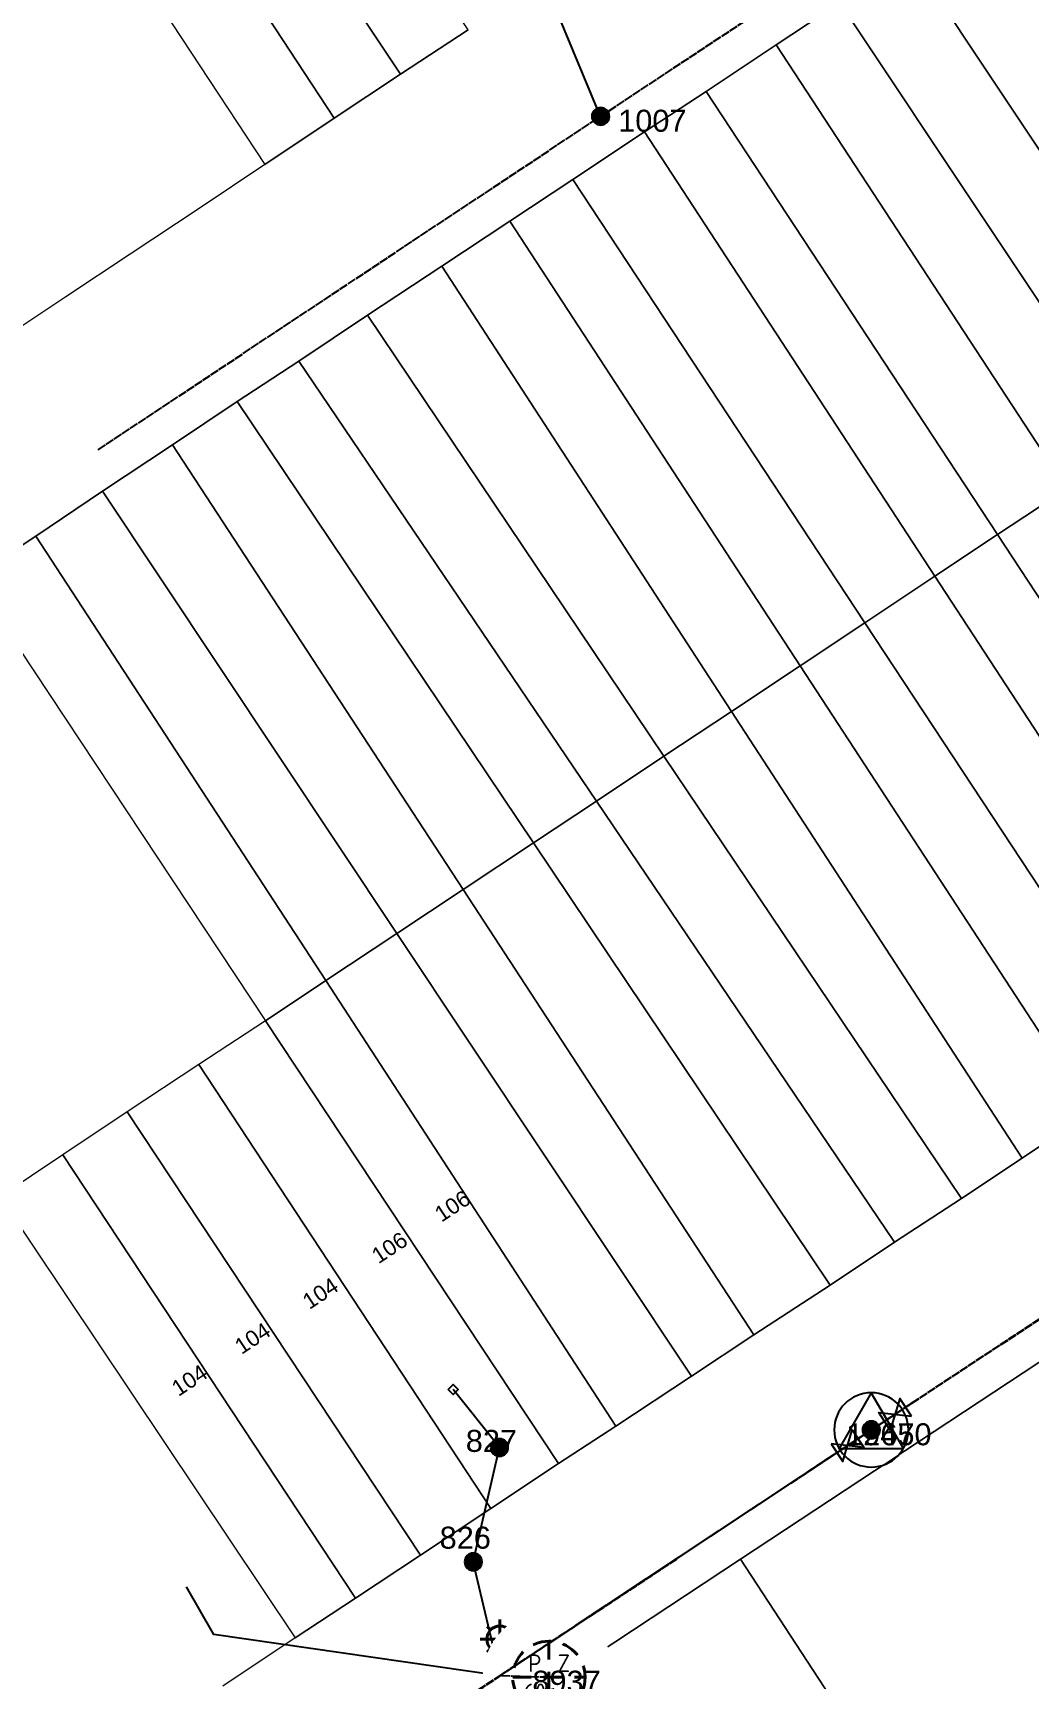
# Model space of a CAD drawing. Header units: metres. Extents: x 301970 to 303550, y 6271876 to 6273079.
# Drawn here: x 302171.3 to 302284.5, y 6272647.6 to 6272834.7 of the extents above; entities that cross this region are included whole.
import ezdxf
from ezdxf.enums import TextEntityAlignment as Align

# ---------------------------------------------------------------- set-up
doc = ezdxf.new("R2010")
doc.units = ezdxf.units.M
doc.linetypes.add('Cable Exist OH', pattern=[1, 1, 0])
doc.linetypes.add('Dash', pattern=[5, 3, -2])
doc.layers.add('Cadastre Land Parcels_SP_EXT', color=7, linetype='Continuous', lineweight=5, transparency=0.7)
doc.layers.add('Cadastre Roads_SP_EXT', color=7, linetype='Continuous', lineweight=5, transparency=0.7)
for name, color, linetype in [('Equip_LV_EXT', 7, 'Continuous'), ('Equip_SL_EXT', 7, 'Continuous'), ('Equip_SP_SL_EXT', 7, 'Continuous'), ('Mains_HV_EXT', 7, 'Continuous'), ('Mains_LV_EXT', 7, 'Continuous'), ('Mains_SL_EXT', 7, 'Continuous'), ('Services_SP_EXT', 7, 'Continuous'), ('Sub_SP_TR_HV_LV_EXT', 7, 'Continuous'), ('SupportsOH_SP_TR_HV_LV_SL_EXT', 7, 'Continuous')]:
    doc.layers.add(name, color=color, linetype=linetype)
doc.styles.add('iecARIAL', font='arial.ttf', dxfattribs={"height": 2})
doc.styles.add('IESYMBOL1', font='isocp.shx')
doc.styles.add('POLE_LABEL', font='arial.ttf')
doc.styles.add('SLCP_LABEL', font='arial.ttf', dxfattribs={"height": 3.5})
doc.styles.get("Standard").update_dxf_attribs({"font": 'arial.ttf'})

# ---------------------------------------------------------------- blocks, each defined once
blk = doc.blocks.new('SUB_POLE_EXT')
blk.add_wipeout([(0, 4.22), (0.42, 4.2), (0.83, 4.14), (1.21, 4.05), (1.62, 3.9), (1.99, 3.72), (2.35, 3.51), (2.68, 3.26), (2.99, 2.99), (3.28, 2.66), (3.52, 2.34), (3.76, 1.92), (3.9, 1.62), (4.04, 1.23), (4.18, 0.63), (4.22, 0), (4.18, -0.61), (4.06, -1.15), (3.9, -1.62), (3.58, -2.24), (3.22, -2.73), (2.97, -3.01), (2.68, -3.26), (2.36, -3.5), (2, -3.72), (1.64, -3.89), (1.25, -4.03), (0.82, -4.14), (0.42, -4.2), (0, -4.22), (-0.41, -4.2), (-0.8, -4.15), (-1.21, -4.05), (-1.62, -3.9), (-1.99, -3.73), (-2.35, -3.51), (-2.68, -3.26), (-2.96, -3.02), (-3.23, -2.72), (-3.51, -2.35), (-3.71, -2.01), (-3.91, -1.6), (-4.05, -1.21), (-4.16, -0.76), (-4.22, -0.14), (-4.21, 0.39), (-4.14, 0.83), (-4.03, 1.27), (-3.9, 1.63), (-3.71, 2.02), (-3.5, 2.37), (-3.28, 2.67), (-2.99, 2.99), (-2.68, 3.27), (-2.33, 3.52), (-1.98, 3.73), (-1.63, 3.9), (-1.2, 4.05), (-0.78, 4.15), (-0.4, 4.21)])
blk.add_line((2.16, 0.48), (2.16, 0.48, 0))
blk.add_lwpolyline([(-4.22, 0, 1), (4.22, 0, 1)], format="xyb", close=True)
blk.add_lwpolyline([(2.14, 0.52), (0, 4.22), (-3.66, -2.11), (3.66, -2.11)], close=True)
for tag, height, flags, p in [('ASSET_NUM', 2.5, 8, (2, 2)), ('STREET_CODE', 0.2, 9, (1.5, 0)), ('CONSTRUCTED_VOLTAGE', 0.2, 9, (1.5, -0.2)), ('OPERATING_VOLTAGE', 0.2, 9, (1.5, -0.6)), ('OPERATED_BY', 0.2, 9, (1.5, -0.8)), ('ORIENTATION', 0.2, 9, (1.5, -1.2)), ('OWNED_BY', 0.2, 9, (1.5, -1.4)), ('SECONDARY_VOLTAGE', 0.2, 9, (1.5, -1.6)), ('STATE', 0.2, 9, (1.5, -1.8)), ('NO_PHASES', 0.2, 9, (1.5, -0.4)), ('MAINTAINED_BY', 0.2, 9, (1.5, -1)), ('SUBSTATION_TYPE', 0.2, 9, (1.5, -2)), ('STREETNAME', 0.2, 9, (1.5, -2.8)), ('SUBURB', 0.2, 9, (1.5, -3)), ('Z', 0.2, 1, (1.5, -3.4)), ('USAGE', 0.2, 9, (1.5, -2.2)), ('LEGEND', 0.2, 9, (1.5, -2.4)), ('LOCATION', 0.2, 9, (1.5, -2.6)), ('NOTES', 0.2, 9, (1.5, -3.2))]:
    blk.add_attdef(tag, text='', height=height, dxfattribs=dict(flags=flags)).set_placement(p, align=Align.MIDDLE_LEFT)
blk = doc.blocks.new('LV_OH_LINKS_DISTFUSE_EXT')
for p, q in [((0, 0), (0.96, 0)), ((3.84, 0), (4.8, 0))]:
    blk.add_line(p, q)
blk.add_lwpolyline([(3.84, -1.2), (3.84, 1.2), (0.96, -1.2), (0.96, 1.2)], close=True)
at = {"flags": 9}
for tag, p in [('ACTUAL_STATUS', (0, 0)), ('CONSTRUCTED_VOLTAGE', (0, -0.2)), ('OPERATING_VOLTAGE', (0, -0.6)), ('ORIENTATION', (0, -0.8)), ('OWNED_BY', (0, -1)), ('STATE', (0, -1.2)), ('SWITCH_TYPE', (0, -1.4)), ('NO_PHASES', (0, -0.4)), ('USAGE', (0, -1.6)), ('NOTES', (0, -1.8))]:
    blk.add_attdef(tag, text='', height=0.2, dxfattribs=at).set_placement(p, align=Align.MIDDLE_LEFT)
at = {"flags": 1}
blk.add_attdef('Z', (0, 0), '', height=0.2, dxfattribs=at)
blk = doc.blocks.new('SL_LANTERN_EXT')
at = {"lineweight": 40}
for p, q in [((-1.46, 5.68), (-1.06, 5.28)), ((0, 1.97), (0, 6.47)), ((1.46, 5.68), (1.06, 5.28)), ((-2.25, 4.22), (2.25, 4.22)), ((-1.46, 2.76), (-1.06, 3.16)), ((0, 0), (0, 2.72)), ((1.46, 2.76), (1.06, 3.16))]:
    blk.add_line(p, q, dxfattribs=at)
blk.add_circle((0, 4.22), 1.5, dxfattribs=at)
at = {"style": 'iecARIAL', "flags": 8}
blk.add_attdef('ASSET_NUM', (1.5, 1.5), '', height=2.5, dxfattribs=at)
for tag, p, height, flags in [('OPERATING_VOLTAGE', (0.98, -1.65), 0.2, 9), ('ORIENTATION', (0.98, -1.85), 0.2, 9), ('OWNED_BY', (0.98, -2.05), 0.2, 9), ('CONSTRUCTED_VOLTAGE', (0.98, -0.65), 0.2, 9), ('CONTROL_TYPE', (0.98, -0.85), 0.2, 9), ('LANTERN_PURPOSE', (0.98, -1.05), 0.2, 9), ('LANTERN_TYPE', (0.98, -1.25), 0.2, 9), ('NO_PHASES', (0.98, -1.45), 0.2, 9), ('LNUMBER', (2.18, -3.25), 2.5, 8), ('STATE', (0.98, -2.25), 0.2, 9), ('USAGE', (0.98, -2.45), 0.2, 9), ('CEXIST', (0.98, -2.65), 0.2, 9), ('CNEW', (0.98, -2.85), 0.2, 9), ('CNUMBER', (0.98, -3.05), 0.2, 9), ('CREMOVE', (0.98, -3.25), 0.2, 9), ('CREPLACE', (0.98, -3.45), 0.2, 9), ('LKINGHEIGHT', (0.98, -3.65), 0.2, 9), ('LBRACKET', (0.98, -3.85), 0.2, 9), ('LBRACKETVOCAB', (0.98, -4.05), 0.2, 9), ('LCATEGORY', (0.98, -4.25), 0.2, 9), ('LCHARGE1', (0.98, -4.45), 0.2, 9), ('LCHARGE1PERCENT', (0.98, -4.65), 0.2, 9), ('LCHARGE2', (0.98, -4.85), 0.2, 9), ('LCHARGE2PERCENT', (0.98, -5.05), 0.2, 9), ('LCHARGE3', (0.98, -5.25), 0.2, 9), ('LCHARGE3PERCENT', (0.98, -5.45), 0.2, 9), ('LEXIST', (0.98, -5.65), 0.2, 9), ('LLAMP', (0.98, -5.85), 0.2, 9), ('LLAMPVOCAB', (0.98, -6.05), 0.2, 9), ('LMAST', (0.98, -6.25), 0.2, 9), ('LMASTVOCAB', (0.98, -6.45), 0.2, 9), ('LNEW', (0.98, -6.65), 0.2, 9), ('LANTNUMBER', (0.98, -6.85), 0.2, 9), ('LOUTREACH', (0.98, -7.25), 0.2, 9), ('LOUTREACHVOCAB', (0.98, -7.45), 0.2, 9), ('LRATECODE', (0.98, -7.65), 0.2, 9), ('STREETNAME', (0.98, -9.25), 0.2, 9), ('SUBURB', (0.98, -9.45), 0.2, 1), ('LREMOVE', (0.98, -7.85), 0.2, 9), ('LREPLACE', (0.98, -8.05), 0.2, 9), ('LTYPE', (0.98, -8.25), 0.2, 9), ('LTYPEVOCAB', (0.98, -8.45), 0.2, 9), ('LEGEND', (0.98, -8.65), 0.2, 9), ('LOCATION', (0.98, -8.85), 0.2, 9), ('NOTES', (0.98, -9.05), 0.2, 9)]:
    blk.add_attdef(tag, p, '', height=height, dxfattribs=dict(flags=flags))
blk = doc.blocks.new('CCP_EXT')
at = {"flags": 9}
for tag, p in [('STATE', (0, -1.8)), ('NOTES', (0, -2))]:
    blk.add_attdef(tag, text='', height=0.2, dxfattribs=at).set_placement(p, align=Align.MIDDLE_LEFT)
blk.add_wipeout([(0, 0.57), (0.57, 0), (0, -0.57), (-0.57, 0)])
blk.add_lwpolyline([(-0.57, 0), (0, 0.57), (0.57, 0), (0, -0.57), (-0.57, 0)])
at = {"flags": 1}
blk.add_attdef('Z', (0, 0), '', height=0.2, dxfattribs=at)
at = {"flags": 9}
for tag, p in [('CCP_TYPE', (0, 0)), ('CONSTRUCTED_VOLTAGE', (0, -0.2)), ('OPERATING_VOLTAGE', (0, -0.6)), ('ORIENTATION', (0, -0.8)), ('OWNED_BY', (0, -1)), ('NO_PHASES', (0, -0.4)), ('USAGE', (0, -1.2)), ('LEGEND', (0, -1.4)), ('LIFE_SUPPORT', (0, -1.6))]:
    blk.add_attdef(tag, text='', height=0.2, dxfattribs=at).set_placement(p, align=Align.MIDDLE_LEFT)
blk = doc.blocks.new('POLE_EXT')
blk.add_hatch(color=256).paths.add_polyline_path([(-1, 0, 1), (1, 0, 1)])
blk.add_lwpolyline([(-1, 0, 1), (1, 0, 1)], format="xyb", close=True)
for tag, height, flags, p in [('pNumber', 2.5, 8, (-17.84, 2.07)), ('OWNED_BY', 0.2, 9, (1.35, -0.4)), ('SPECIAL_USE', 0.2, 9, (1.35, -0.8)), ('STATE', 0.2, 9, (1.35, -1)), ('cLV', 0.2, 9, (1.35, -1.4)), ('hDepth', 0.2, 9, (1.35, -1.6)), ('hDia', 0.2, 9, (1.35, -1.8)), ('PARENT', 0.2, 9, (1.35, -0.6)), ('USAGE', 0.2, 9, (1.35, -1.2)), ('cHV', 0.2, 9, (1.35, -2)), ('cLinedev', 0.2, 9, (1.35, -3.4)), ('pExisting', 0.2, 9, (1.35, -3.8)), ('LBRACKET', 0.2, 9, (1.35, -2.2)), ('LExisting', 0.2, 9, (1.35, -2.4)), ('LANTNUMBER', 0.2, 9, (1.35, -2.6)), ('LOther', 0.2, 9, (1.35, -2.8)), ('LRemove', 0.2, 9, (1.35, -3)), ('LEGEND', 0.2, 9, (1.35, -3.2)), ('LOCATION', 0.2, 9, (1.35, -3.6)), ('pFooting', 0.2, 9, (1.35, -4.4)), ('pNew', 0.2, 9, (1.35, -4.6)), ('pRelocate', 0.2, 9, (1.35, -5)), ('pRemove', 0.2, 9, (1.35, -5.2)), ('pReplace', 0.2, 9, (1.35, -5.4)), ('pStay', 0.2, 9, (1.35, -5.6)), ('PFNUMBER', 0.2, 9, (1.35, -4)), ('NEWPFNUMBER', 0.2, 9, (1.35, -4.2)), ('pType', 0.2, 9, (1.35, -5.8)), ('cspan', 0.2, 9, (1.35, -6)), ('STREETNAME', 0.2, 9, (1.35, -6.2)), ('SUBURB', 0.2, 9, (1.35, -6.4)), ('OPERATED_BY', 0.2, 9, (1.36, -7.01)), ('NOTES', 0.2, 9, (1.35, -6.6)), ('MAINTAINED_BY', 0.2, 9, (1.36, -6.81))]:
    blk.add_attdef(tag, text='', height=height, dxfattribs=dict(flags=flags)).set_placement(p, align=Align.MIDDLE_LEFT)
at = {"style": 'POLE_LABEL'}
for tag, height, flags, p in [('ASSET_NUM', 2.5, 8, (2, 2)), ('STRUCTURE_PLANT_NUMBER', 0.2, 9, (1.35, 0.03)), ('STREET_CODE', 0.2, 9, (1.35, -0.2))]:
    blk.add_attdef(tag, text='', height=height, dxfattribs=dict(at, flags=flags)).set_placement(p, align=Align.MIDDLE_LEFT)
at = {"flags": 1}
blk.add_attdef('Z', (1.35, -7.33), '', height=0.2, dxfattribs=at)
blk = doc.blocks.new('SLCP_ZELL_EXT')
blk.add_wipeout([(-0.24, 7.5), (-0.71, 7.47), (-1.17, 7.41), (-1.64, 7.32), (-2.09, 7.21), (-2.54, 7.06), (-2.98, 6.89), (-3.41, 6.69), (-3.82, 6.46), (-4.22, 6.21), (-4.6, 5.93), (-4.96, 5.63), (-5.31, 5.31), (-5.63, 4.96), (-5.93, 4.6), (-6.21, 4.22), (-6.46, 3.82), (-6.69, 3.41), (-6.89, 2.98), (-7.06, 2.54), (-7.21, 2.09), (-7.32, 1.64), (-7.41, 1.17), (-7.47, 0.71), (-7.5, 0.24), (-7.5, -0.24), (-7.47, -0.71), (-7.41, -1.17), (-7.32, -1.64), (-7.21, -2.09), (-7.06, -2.54), (-6.89, -2.98), (-6.69, -3.41), (-6.46, -3.82), (-6.21, -4.22), (-5.93, -4.6), (-5.63, -4.96), (-5.31, -5.31), (-4.96, -5.63), (-4.6, -5.93), (-4.22, -6.21), (-3.82, -6.46), (-3.41, -6.69), (-2.98, -6.89), (-2.54, -7.06), (-2.09, -7.21), (-1.64, -7.32), (-1.17, -7.41), (-0.71, -7.47), (-0.24, -7.5), (0.24, -7.5), (0.71, -7.47), (1.17, -7.41), (1.64, -7.32), (2.09, -7.21), (2.54, -7.06), (2.98, -6.89), (3.41, -6.69), (3.82, -6.46), (4.22, -6.21), (4.6, -5.93), (4.96, -5.63), (5.31, -5.31), (5.63, -4.96), (5.93, -4.6), (6.21, -4.22), (6.46, -3.82), (6.69, -3.41), (6.89, -2.98), (7.06, -2.54), (7.21, -2.09), (7.32, -1.64), (7.41, -1.17), (7.47, -0.71), (7.5, -0.24), (7.5, 0.24), (7.47, 0.71), (7.41, 1.17), (7.32, 1.64), (7.21, 2.09), (7.06, 2.54), (6.89, 2.98), (6.69, 3.41), (6.46, 3.82), (6.21, 4.22), (5.93, 4.6), (5.63, 4.96), (5.31, 5.31), (4.96, 5.63), (4.6, 5.93), (4.22, 6.21), (3.82, 6.46), (3.41, 6.69), (2.98, 6.89), (2.54, 7.06), (2.09, 7.21), (1.64, 7.32), (1.17, 7.41), (0.71, 7.47), (0.24, 7.5)])
at = {"linetype": 'Dash', "lineweight": 40, "ltscale": 0.7}
for p, q in [((0, 4.11), (0, -4.11)), ((-4.11, 0), (4.11, 0))]:
    blk.add_line(p, q, dxfattribs=at)
blk.add_circle((0, 0), 4.11, dxfattribs=at)
at = {"lineweight": 40, "style": 'IESYMBOL1'}
for s, p in [('P', (-1.6, 0)), ('Z', (1.7, 0)), ('60', (-1.61, -3.31))]:
    blk.add_text(s, height=2, dxfattribs=at).set_placement(p, align=Align.BOTTOM_CENTER)
at = {"style": 'SLCP_LABEL'}
for tag, height, flags, p in [('ASSET_NUM', 2.5, 8, (2, 2)), ('STREET_CODE', 0.2, 9, (0, -0.2))]:
    blk.add_attdef(tag, text='', height=height, dxfattribs=dict(at, flags=flags)).set_placement(p, align=Align.MIDDLE_LEFT)
at = {"flags": 1}
blk.add_attdef('Z', (0, 0), '', height=0.2, dxfattribs=at)
at = {"flags": 9}
for tag, p in [('CONSTRUCTED_VOLTAGE', (0, -0.4)), ('CONTROL_TYPE', (0, -0.6)), ('OPERATING_VOLTAGE', (0, -1)), ('ORIENTATION', (0, -1.2)), ('OWNED_BY', (0, -1.4)), ('NO_PHASES', (0, -0.8)), ('USAGE', (0, -1.6)), ('LOCATION', (0, -1.8)), ('STATE', (0, -2)), ('NOTES', (0, -2.2))]:
    blk.add_attdef(tag, text='', height=0.2, dxfattribs=at).set_placement(p, align=Align.MIDDLE_LEFT)

msp = doc.modelspace()

# ---------------------------------------------------------------- linework, layer by layer
at = {"layer": 'Cadastre Land Parcels_SP_EXT', "linetype": 'Continuous'}
for points in [[(302220.76, 6272835.03), (302187.01, 6272886.29), (302179.08, 6272881.02), (302213.04, 6272829.97), (302220.76, 6272835.03)], [(302213.04, 6272829.97), (302179.08, 6272881.02), (302171.87, 6272876.23), (302205.5, 6272824.99), (302213.04, 6272829.97)], [(302205.5, 6272824.99), (302171.87, 6272876.23), (302163.88, 6272870.92), (302197.65, 6272819.71), (302205.5, 6272824.99)], [(302311.67, 6272798.06), (302278.64, 6272848.47), (302271.02, 6272843.4), (302304.43, 6272793.25), (302311.67, 6272798.06)], [(302304.43, 6272793.25), (302271.02, 6272843.4), (302262.99, 6272838.1), (302296.42, 6272787.93), (302304.43, 6272793.25)], [(302296.42, 6272787.93), (302262.99, 6272838.1), (302255.76, 6272833.3), (302288.79, 6272782.87), (302296.42, 6272787.93)], [(302288.79, 6272782.87), (302255.76, 6272833.3), (302247.8, 6272828.02), (302280.92, 6272777.65), (302288.79, 6272782.87)], [(302273.8, 6272772.92), (302280.92, 6272777.65), (302247.8, 6272828.02), (302240.78, 6272823.44), (302273.8, 6272772.92)], [(302265.84, 6272767.64), (302273.8, 6272772.92), (302240.78, 6272823.44), (302232.63, 6272818.03), (302265.84, 6272767.64)], [(302258.48, 6272762.75), (302265.84, 6272767.64), (302232.63, 6272818.03), (302225.47, 6272813.29), (302258.48, 6272762.75)], [(302258.48, 6272762.75), (302225.47, 6272813.29), (302217.75, 6272808.16), (302250.68, 6272757.57), (302258.48, 6272762.75)], [(302250.68, 6272757.57), (302217.75, 6272808.16), (302209.3, 6272802.59), (302243, 6272752.48), (302250.68, 6272757.57)], [(302235.32, 6272747.38), (302243, 6272752.48), (302209.3, 6272802.59), (302201.49, 6272797.38), (302235.32, 6272747.38)], [(302235.32, 6272747.38), (302201.49, 6272797.38), (302194.5, 6272792.77), (302228.16, 6272742.63), (302235.32, 6272747.38)], [(302220.16, 6272737.31), (302228.16, 6272742.63), (302194.5, 6272792.77), (302187.13, 6272787.84), (302220.16, 6272737.31)], [(302220.16, 6272737.31), (302187.13, 6272787.84), (302179.19, 6272782.59), (302212.65, 6272732.33), (302220.16, 6272737.31)], [(302212.65, 6272732.33), (302179.19, 6272782.59), (302171.6, 6272777.48), (302204.58, 6272726.98), (302212.65, 6272732.33)], [(302321.96, 6272732.2), (302288.79, 6272782.87), (302280.92, 6272777.65), (302314.18, 6272727.06), (302321.96, 6272732.2)], [(302197.69, 6272722.38), (302204.58, 6272726.98), (302171.6, 6272777.48), (302164.36, 6272772.72), (302197.69, 6272722.38)], [(302314.18, 6272727.06), (302280.92, 6272777.65), (302273.8, 6272772.92), (302306.94, 6272722.21), (302314.18, 6272727.06)], [(302306.94, 6272722.21), (302273.8, 6272772.92), (302265.84, 6272767.64), (302299.19, 6272717.04), (302306.94, 6272722.21)], [(302299.19, 6272717.04), (302265.84, 6272767.64), (302258.48, 6272762.75), (302291.6, 6272712.04), (302299.19, 6272717.04)], [(302291.6, 6272712.04), (302258.48, 6272762.75), (302250.68, 6272757.57), (302283.73, 6272706.79), (302291.6, 6272712.04)], [(302283.73, 6272706.79), (302250.68, 6272757.57), (302243, 6272752.48), (302276.82, 6272702.2), (302283.73, 6272706.79)], [(302276.82, 6272702.2), (302243, 6272752.48), (302235.32, 6272747.38), (302269.22, 6272697.24), (302276.82, 6272702.2)], [(302269.22, 6272697.24), (302235.32, 6272747.38), (302228.16, 6272742.63), (302261.91, 6272692.37), (302269.22, 6272697.24)], [(302261.91, 6272692.37), (302228.16, 6272742.63), (302220.16, 6272737.31), (302253.22, 6272686.72), (302261.91, 6272692.37)], [(302253.22, 6272686.72), (302220.16, 6272737.31), (302212.65, 6272732.33), (302246.15, 6272682), (302253.22, 6272686.72)], [(302246.15, 6272682), (302212.65, 6272732.33), (302204.58, 6272726.98), (302237.53, 6272676.34), (302246.15, 6272682)], [(302237.53, 6272676.34), (302204.58, 6272726.98), (302197.69, 6272722.38), (302231.03, 6272672.09), (302237.53, 6272676.34)], [(302231.03, 6272672.09), (302197.69, 6272722.38), (302190.14, 6272717.42), (302223.34, 6272666.99), (302231.03, 6272672.09)], [(302223.34, 6272666.99), (302190.14, 6272717.42), (302181.99, 6272712.04), (302215.31, 6272661.69), (302223.34, 6272666.99)], [(302215.31, 6272661.69), (302181.99, 6272712.04), (302174.68, 6272707.18), (302207.93, 6272656.77), (302215.31, 6272661.69)], [(302207.93, 6272656.77), (302174.68, 6272707.18), (302167.55, 6272702.39), (302201.07, 6272652.26), (302207.93, 6272656.77)], [(302362.11, 6272492.34), (302251.7, 6272661.21), (302200.71, 6272627.55), (302311.87, 6272459.07), (302362.11, 6272492.34)]]:
    msp.add_lwpolyline(points, close=True, dxfattribs=at)
at = {"layer": 'Cadastre Roads_SP_EXT', "linetype": 'Continuous'}
for points in [[(302164.36, 6272772.72), (302171.6, 6272777.48), (302179.19, 6272782.59), (302187.13, 6272787.84), (302194.5, 6272792.77), (302201.49, 6272797.38), (302209.3, 6272802.59), (302217.75, 6272808.16), (302225.47, 6272813.29), (302232.63, 6272818.03), (302240.78, 6272823.44), (302247.8, 6272828.02), (302255.76, 6272833.3), (302262.99, 6272838.1)], [(302220.76, 6272835.03), (302213.04, 6272829.97), (302205.5, 6272824.99), (302197.65, 6272819.71), (302190.16, 6272814.72), (302182.31, 6272809.52), (302175.02, 6272804.67), (302166.8, 6272799.21)]]:
    msp.add_lwpolyline(points, dxfattribs=at)
at = {"layer": 'Mains_LV_EXT', "linetype": 'Cable Exist OH'}
for points in [[(302235.8, 6272825.19), (302291.19, 6272861.78)], [(302178.67, 6272787.29), (302235.8, 6272825.19)]]:
    msp.add_lwpolyline(points, dxfattribs=at)
at = {"layer": 'Services_SP_EXT'}
for points in [[(302235.8, 6272825.19), (302226.4, 6272847.83), (302223.32, 6272854.14)], [(302224.4, 6272647.96), (302191.85, 6272652.66), (302188.74, 6272658.09)], [(302224.4, 6272647.96), (302229.89, 6272642.95)]]:
    msp.add_lwpolyline(points, dxfattribs=at)

# ---------------------------------------------------------------- block references
at = {"layer": 'Equip_SP_SL_EXT'}
ref = msp.add_blockref('SL_LANTERN_EXT', (302224.36, 6272647.9), dxfattribs=at)
ref.add_attrib('ASSET_NUM', '9566', dxfattribs={"layer": '0', "height": 2.5, "rotation": 304.3543, "style": 'iecARIAL'}).set_placement((302225.86, 6272649.4), align=Align.BOTTOM_LEFT)
at = {"layer": 'Sub_SP_TR_HV_LV_EXT'}
ref = msp.add_blockref('SUB_POLE_EXT', (302266.57, 6272675.91), dxfattribs=at)
ref.add_attrib('ASSET_NUM', '12670', dxfattribs={"layer": '0', "height": 2.5}).set_placement((302268.57, 6272676.66), align=Align.TOP_CENTER)
at = {"layer": 'SupportsOH_SP_TR_HV_LV_SL_EXT'}
ref = msp.add_blockref('POLE_EXT', (302235.8, 6272825.19), dxfattribs=at)
ref.add_attrib('ASSET_NUM', '1007', dxfattribs={"layer": '0', "height": 2.5, "style": 'POLE_LABEL'}).set_placement((302237.8, 6272825.94), align=Align.TOP_LEFT)
ref = msp.add_blockref('POLE_EXT', (302224.3, 6272673.91), dxfattribs=at)
ref.add_attrib('ASSET_NUM', '827', dxfattribs={"layer": '0', "height": 2.5, "style": 'POLE_LABEL'}).set_placement((302226.3, 6272674.66), align=Align.MIDDLE_RIGHT)
ref = msp.add_blockref('POLE_EXT', (302221.33, 6272660.91), dxfattribs=at)
ref.add_attrib('ASSET_NUM', '826', dxfattribs={"layer": '0', "height": 2.5, "style": 'POLE_LABEL'}).set_placement((302223.33, 6272661.66), align=Align.BOTTOM_RIGHT)
ref = msp.add_blockref('POLE_EXT', (302224.4, 6272647.96), dxfattribs=at)
ref.add_attrib('ASSET_NUM', '432', dxfattribs={"layer": '0', "height": 2.5, "rotation": 359.9824, "style": 'POLE_LABEL'}).set_placement((302226.4, 6272648.71), align=Align.TOP_LEFT)

# ---------------------------------------------------------------- texts
at = {"layer": 'Cadastre Land Parcels_SP_EXT'}
for s, rotation, p in [('106', 33.4813, (302217.71, 6272699.45)), ('106', 33.4825, (302210.55, 6272694.72)), ('104', 33.4839, (302202.69, 6272689.53)), ('104', 33.4813, (302194.98, 6272684.42)), ('104', 33.482, (302187.81, 6272679.65))]:
    msp.add_text(s, height=1.8, rotation=rotation, dxfattribs=at).set_placement(p)

# ---------------------------------------------------------------- next in the draw order: linework, layer by layer
at = {"layer": 'Cadastre Land Parcels_SP_EXT', "linetype": 'Continuous'}
msp.add_lwpolyline([(302414.01, 6272526.7), (302302.52, 6272694.72), (302251.7, 6272661.21), (302362.11, 6272492.34), (302414.01, 6272526.7)], close=True, dxfattribs=at)
at = {"layer": 'Mains_HV_EXT', "linetype": 'Cable Exist OH'}
msp.add_lwpolyline([(302266.57, 6272675.91), (302506.77, 6272834.31), (302555.1, 6272865.6), (302749.69, 6272993.92)], dxfattribs=at)
at = {"layer": 'Mains_LV_EXT', "linetype": 'Cable Exist OH'}
msp.add_lwpolyline([(302266.57, 6272675.91), (302303.43, 6272700.13)], dxfattribs=at)
at = {"layer": 'Mains_SL_EXT', "linetype": 'Cable Exist OH'}
msp.add_lwpolyline([(302266.57, 6272675.91), (302303.43, 6272700.13), (302376.24, 6272748.14)], dxfattribs=at)

# ---------------------------------------------------------------- next in the draw order: block references
at = {"layer": 'Equip_LV_EXT'}
for p, rotation in [((302267.27, 6272676.37), 33.3012556911757), ((302265.87, 6272675.44), 213.5328112614785)]:
    msp.add_blockref('LV_OH_LINKS_DISTFUSE_EXT', p, dxfattribs=dict(at, rotation=rotation))
at = {"layer": 'Services_SP_EXT'}
msp.add_blockref('CCP_EXT', (302219.05, 6272680.49), dxfattribs=at)
at = {"layer": 'SupportsOH_SP_TR_HV_LV_SL_EXT'}
ref = msp.add_blockref('POLE_EXT', (302266.57, 6272675.91), dxfattribs=at)
ref.add_attrib('ASSET_NUM', '945', dxfattribs={"layer": '0', "height": 2.5, "style": 'POLE_LABEL'}).set_placement((302268.57, 6272676.66), align=Align.TOP_CENTER)

# ---------------------------------------------------------------- next in the draw order: linework, layer by layer
at = {"layer": 'Cadastre Roads_SP_EXT', "linetype": 'Continuous'}
for points in [[(302155.73, 6272597.88), (302200.71, 6272627.55), (302200.71, 6272627.55), (302251.7, 6272661.21), (302302.52, 6272694.72), (302353.23, 6272728.13), (302404.23, 6272761.83)], [(302291.6, 6272712.04), (302283.73, 6272706.79), (302276.82, 6272702.2), (302269.22, 6272697.24), (302261.91, 6272692.37), (302253.22, 6272686.72), (302246.15, 6272682), (302237.53, 6272676.34), (302231.03, 6272672.09), (302223.34, 6272666.99), (302215.31, 6272661.69), (302207.93, 6272656.77), (302201.07, 6272652.26), (302192.85, 6272646.77)]]:
    msp.add_lwpolyline(points, dxfattribs=at)
at = {"layer": 'Services_SP_EXT'}
msp.add_lwpolyline([(302224.4, 6272647.96), (302221.33, 6272660.91), (302224.3, 6272673.91), (302219.05, 6272680.49)], dxfattribs=at)

# ---------------------------------------------------------------- next in the draw order: block references
at = {"layer": 'Equip_SL_EXT'}
ref = msp.add_blockref('SLCP_ZELL_EXT', (302229.93, 6272647.79), dxfattribs=at)
ref.add_attrib('ASSET_NUM', '8937', dxfattribs={"layer": '0', "height": 2.5, "style": 'SLCP_LABEL'}).set_placement((302231.93, 6272648.54), align=Align.TOP_CENTER)

# ---------------------------------------------------------------- next in the draw order: linework, layer by layer
at = {"layer": 'Mains_HV_EXT', "linetype": 'Cable Exist OH'}
msp.add_lwpolyline([(302154, 6272601.45), (302266.57, 6272675.91)], dxfattribs=at)
at = {"layer": 'Mains_LV_EXT', "linetype": 'Cable Exist OH'}
for points in [[(302224.4, 6272647.96), (302266.57, 6272675.91)], [(302154, 6272601.45), (302224.4, 6272647.96)]]:
    msp.add_lwpolyline(points, dxfattribs=at)
at = {"layer": 'Mains_SL_EXT', "linetype": 'Cable Exist OH'}
for points in [[(302224.4, 6272647.96), (302266.57, 6272675.91)], [(302154, 6272601.45), (302224.4, 6272647.96)], [(302229.93, 6272647.79), (302224.4, 6272647.96)]]:
    msp.add_lwpolyline(points, dxfattribs=at)

doc.saveas('drawing.dxf')
